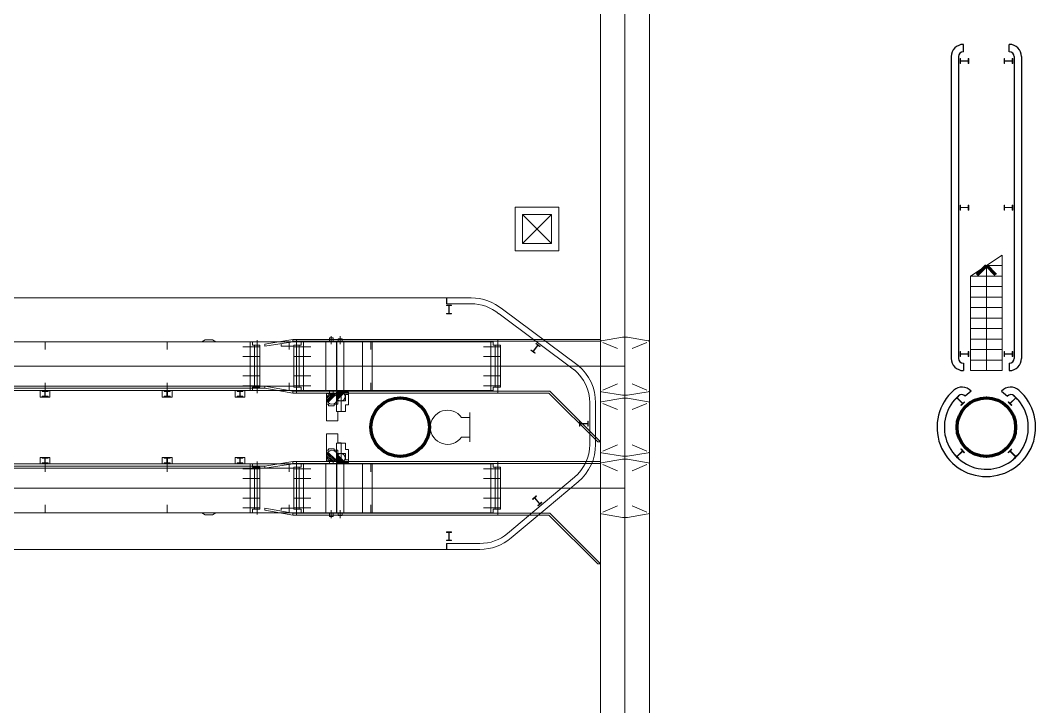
# Model space of a CAD drawing. Header units: metres. Extents: x 1807 to 3745, y 842 to 1968.
# Drawn here: x 3502.22 to 3523.01, y 1506.28 to 1520.33 of the extents above; entities that cross this region are included whole.
import ezdxf

# ---------------------------------------------------------------- set-up
doc = ezdxf.new("R2010")
doc.units = ezdxf.units.M
doc.header["$MEASUREMENT"] = 0
doc.layers.add('Level 1', color=7, linetype='Continuous', lineweight=0)

msp = doc.modelspace()

# ---------------------------------------------------------------- linework, layer by layer
at = {"layer": 'Level 1', "color": 7, "linetype": 'Continuous', "lineweight": 0}
for p, q in [((3514.1, 1578.518), (3514.1, 1447.9)), ((3515.1, 1578.518), (3515.1, 1447.9)), ((3512.35, 1516.51), (3513.25, 1516.51)), ((3512.35, 1515.61), (3512.35, 1516.51)), ((3513.25, 1516.51), (3513.25, 1515.61)), ((3512.5, 1516.36), (3513.1, 1515.76)), ((3513.1, 1516.36), (3512.5, 1515.76)), ((3513.25, 1515.61), (3512.35, 1515.61)), ((3522, 1515.31), (3522, 1513.16)), ((3511.451, 1514.65), (3486.45, 1514.65)), ((3511.451, 1514.65), (3510.95, 1514.65)), ((3511.451, 1514.65), (3511.451, 1514.65)), ((3511.451, 1514.65), (3511.451, 1514.65)), ((3511.451, 1514.53), (3510.95, 1514.53)), ((3512.097, 1514.414), (3512.092, 1514.418)), ((3513.643, 1513.266), (3512.094, 1514.416)), ((3513.643, 1513.266), (3512.094, 1514.416)), ((3512.023, 1514.32), (3512.017, 1514.324)), ((3513.571, 1513.17), (3512.023, 1514.32)), ((3511.853, 1513.75), (3486.047, 1513.75)), ((3502.728, 1513.75), (3502.728, 1513.59)), ((3505.228, 1513.75), (3505.228, 1513.59)), ((3506.003, 1513.79), (3505.934, 1513.75)), ((3506.003, 1513.79), (3506.153, 1513.79)), ((3506.223, 1513.75), (3506.153, 1513.79)), ((3506.978, 1513.75), (3506.928, 1513.75)), ((3506.978, 1513.68), (3506.978, 1513.75)), ((3507.803, 1513.8), (3507.228, 1513.7)), ((3507.228, 1513.66), (3507.803, 1513.75)), ((3507.728, 1513.75), (3507.728, 1513.59)), ((3512, 1513.8), (3507.803, 1513.8)), ((3507.803, 1513.8), (3507.803, 1513.75)), ((3512, 1513.76), (3507.803, 1513.76)), ((3507.968, 1513.75), (3508.018, 1513.75)), ((3507.969, 1513.68), (3507.969, 1513.75)), ((3508.688, 1513.76), (3508.488, 1513.76)), ((3508.548, 1513.83), (3508.548, 1513.76)), ((3508.628, 1513.83), (3508.548, 1513.83)), ((3508.628, 1513.83), (3508.628, 1513.76)), ((3508.847, 1513.76), (3508.697, 1513.76)), ((3508.812, 1513.81), (3508.732, 1513.81)), ((3508.732, 1513.81), (3508.732, 1513.76)), ((3508.812, 1513.81), (3508.812, 1513.76)), ((3509.4, 1513.75), (3509.4, 1513.59)), ((3511.903, 1513.75), (3511.853, 1513.75)), ((3511.903, 1513.68), (3511.903, 1513.75)), ((3512, 1513.8), (3512.72, 1513.8)), ((3512, 1513.8), (3512, 1512.7)), ((3512, 1513.76), (3512.72, 1513.76)), ((3512.72, 1513.8), (3514.1, 1513.8)), ((3512.72, 1513.76), (3514.1, 1513.76)), ((3514.1, 1512.751), (3514.1, 1513.749)), ((3514.55, 1513.845), (3514.121, 1513.773)), ((3514.15, 1513.738), (3514.45, 1513.611)), ((3514.65, 1513.845), (3514.55, 1513.845)), ((3514.599, 1513.874), (3514.601, 1513.876)), ((3514.601, 1513.874), (3514.599, 1513.876)), ((3514.65, 1513.845), (3515.079, 1513.773)), ((3515.05, 1513.738), (3514.75, 1513.611)), ((3515.1, 1512.751), (3515.1, 1513.749)), ((3515.1, 1512.751), (3515.1, 1513.749)), ((3507.128, 1513.65), (3506.778, 1513.65)), ((3507.128, 1513.68), (3506.978, 1513.68)), ((3507.128, 1512.82), (3507.128, 1513.68)), ((3507.228, 1513.7), (3507.228, 1513.66)), ((3507.559, 1513.7), (3507.559, 1513.66)), ((3507.818, 1513.66), (3507.559, 1513.66)), ((3507.819, 1513.68), (3507.819, 1512.82)), ((3507.819, 1513.68), (3507.969, 1513.68)), ((3507.819, 1513.65), (3508.169, 1513.65)), ((3512.053, 1513.65), (3511.703, 1513.65)), ((3512.053, 1513.68), (3511.903, 1513.68)), ((3512.053, 1512.82), (3512.053, 1513.68)), ((3507.128, 1513.45), (3506.778, 1513.45)), ((3507.819, 1513.45), (3508.169, 1513.45)), ((3512.053, 1513.45), (3511.703, 1513.45)), ((3507.128, 1513.25), (3506.778, 1513.25)), ((3507.819, 1513.25), (3508.169, 1513.25)), ((3512.053, 1513.25), (3511.703, 1513.25)), ((3512.721, 1513.249), (3512.719, 1513.251)), ((3512.721, 1513.251), (3512.719, 1513.249)), ((3513.566, 1513.174), (3513.571, 1513.17)), ((3514.601, 1513.249), (3514.599, 1513.251)), ((3514.601, 1513.251), (3514.599, 1513.249)), ((3514.599, 1513.249), (3514.601, 1513.251)), ((3514.601, 1513.249), (3514.599, 1513.251)), ((3502.728, 1512.91), (3502.728, 1512.75)), ((3505.228, 1512.91), (3505.228, 1512.75)), ((3507.128, 1513.05), (3506.778, 1513.05)), ((3507.728, 1512.91), (3507.728, 1512.75)), ((3507.819, 1513.05), (3508.169, 1513.05)), ((3509.4, 1512.91), (3509.4, 1512.75)), ((3512.053, 1513.05), (3511.703, 1513.05)), ((3514.15, 1512.762), (3514.45, 1512.889)), ((3515.05, 1512.762), (3514.75, 1512.889)), ((3511.853, 1512.75), (3486.047, 1512.75)), ((3507.818, 1512.84), (3488.228, 1512.84)), ((3507.228, 1512.8), (3488.228, 1512.8)), ((3502.628, 1512.616), (3502.628, 1512.75)), ((3502.628, 1512.75), (3502.828, 1512.75)), ((3502.668, 1512.74), (3502.788, 1512.74)), ((3502.668, 1512.74), (3502.668, 1512.73)), ((3502.668, 1512.73), (3502.723, 1512.73)), ((3502.688, 1512.75), (3502.688, 1512.74)), ((3502.723, 1512.73), (3502.723, 1512.636)), ((3502.733, 1512.73), (3502.788, 1512.73)), ((3502.733, 1512.73), (3502.733, 1512.636)), ((3502.768, 1512.75), (3502.768, 1512.74)), ((3502.788, 1512.74), (3502.788, 1512.73)), ((3502.828, 1512.616), (3502.828, 1512.75)), ((3505.128, 1512.616), (3505.128, 1512.75)), ((3505.128, 1512.75), (3505.328, 1512.75)), ((3505.168, 1512.74), (3505.288, 1512.74)), ((3505.168, 1512.74), (3505.168, 1512.73)), ((3505.168, 1512.73), (3505.223, 1512.73)), ((3505.188, 1512.75), (3505.188, 1512.74)), ((3505.223, 1512.73), (3505.223, 1512.636)), ((3505.233, 1512.73), (3505.288, 1512.73)), ((3505.233, 1512.73), (3505.233, 1512.636)), ((3505.268, 1512.75), (3505.268, 1512.74)), ((3505.288, 1512.74), (3505.288, 1512.73)), ((3505.328, 1512.616), (3505.328, 1512.75)), ((3506.62, 1512.616), (3506.62, 1512.75)), ((3506.62, 1512.75), (3506.82, 1512.75)), ((3506.66, 1512.74), (3506.78, 1512.74)), ((3506.66, 1512.74), (3506.66, 1512.73)), ((3506.66, 1512.73), (3506.715, 1512.73)), ((3506.68, 1512.75), (3506.68, 1512.74)), ((3506.715, 1512.73), (3506.715, 1512.636)), ((3506.725, 1512.73), (3506.78, 1512.73)), ((3506.725, 1512.73), (3506.725, 1512.636)), ((3506.76, 1512.75), (3506.76, 1512.74)), ((3507.128, 1512.85), (3506.778, 1512.85)), ((3506.78, 1512.74), (3506.78, 1512.73)), ((3506.82, 1512.616), (3506.82, 1512.75)), ((3506.978, 1512.75), (3506.928, 1512.75)), ((3507.128, 1512.82), (3506.978, 1512.82)), ((3506.978, 1512.82), (3506.978, 1512.75)), ((3507.228, 1512.84), (3507.228, 1512.8)), ((3507.803, 1512.74), (3507.228, 1512.84)), ((3507.228, 1512.8), (3507.803, 1512.7)), ((3512, 1512.74), (3507.803, 1512.74)), ((3507.803, 1512.74), (3507.803, 1512.7)), ((3512, 1512.7), (3507.803, 1512.7)), ((3507.819, 1512.85), (3508.169, 1512.85)), ((3507.819, 1512.82), (3507.969, 1512.82)), ((3507.968, 1512.75), (3508.018, 1512.75)), ((3507.969, 1512.82), (3507.969, 1512.75)), ((3508.688, 1512.74), (3508.488, 1512.74)), ((3508.492, 1512.69), (3508.492, 1512.472)), ((3508.492, 1512.69), (3508.792, 1512.69)), ((3508.493, 1512.587), (3508.596, 1512.69)), ((3508.496, 1512.554), (3508.628, 1512.687)), ((3508.506, 1512.529), (3508.654, 1512.677)), ((3508.548, 1512.74), (3508.548, 1512.69)), ((3508.628, 1512.74), (3508.628, 1512.69)), ((3508.692, 1512.72), (3508.692, 1512.538)), ((3508.692, 1512.72), (3508.942, 1512.72)), ((3508.692, 1512.633), (3508.779, 1512.72)), ((3508.695, 1512.607), (3508.805, 1512.717)), ((3508.847, 1512.74), (3508.697, 1512.74)), ((3508.703, 1512.585), (3508.827, 1512.709)), ((3508.715, 1512.568), (3508.844, 1512.697)), ((3508.732, 1512.74), (3508.732, 1512.72)), ((3508.792, 1512.69), (3508.792, 1512.63)), ((3508.812, 1512.74), (3508.812, 1512.72)), ((3508.882, 1512.67), (3508.942, 1512.67)), ((3508.882, 1512.67), (3508.882, 1512.538)), ((3508.942, 1512.72), (3508.942, 1512.67)), ((3512.053, 1512.85), (3511.703, 1512.85)), ((3511.903, 1512.75), (3511.853, 1512.75)), ((3512.053, 1512.82), (3511.903, 1512.82)), ((3511.903, 1512.82), (3511.903, 1512.75)), ((3512, 1512.74), (3512.72, 1512.74)), ((3512, 1512.7), (3512.72, 1512.7)), ((3512.72, 1512.74), (3513.06, 1512.74)), ((3512.72, 1512.7), (3513.043, 1512.7)), ((3513.043, 1512.7), (3514.043, 1511.7)), ((3513.06, 1512.74), (3514.1, 1511.7)), ((3514.55, 1512.655), (3514.121, 1512.726)), ((3514.65, 1512.655), (3515.079, 1512.726)), ((3502.628, 1512.616), (3502.828, 1512.616)), ((3502.668, 1512.636), (3502.668, 1512.626)), ((3502.668, 1512.636), (3502.723, 1512.636)), ((3502.668, 1512.626), (3502.788, 1512.626)), ((3502.733, 1512.636), (3502.788, 1512.636)), ((3502.788, 1512.636), (3502.788, 1512.626)), ((3505.128, 1512.616), (3505.328, 1512.616)), ((3505.168, 1512.636), (3505.168, 1512.626)), ((3505.168, 1512.636), (3505.223, 1512.636)), ((3505.168, 1512.626), (3505.288, 1512.626)), ((3505.233, 1512.636), (3505.288, 1512.636)), ((3505.288, 1512.636), (3505.288, 1512.626)), ((3506.62, 1512.616), (3506.82, 1512.616)), ((3506.66, 1512.636), (3506.66, 1512.626)), ((3506.66, 1512.636), (3506.715, 1512.636)), ((3506.66, 1512.626), (3506.78, 1512.626)), ((3506.725, 1512.636), (3506.78, 1512.636)), ((3506.78, 1512.636), (3506.78, 1512.626)), ((3508.492, 1512.472), (3508.528, 1512.472)), ((3508.52, 1512.508), (3508.675, 1512.662)), ((3508.528, 1512.472), (3508.528, 1512.442)), ((3508.648, 1512.472), (3508.648, 1512.442)), ((3508.648, 1512.472), (3508.72, 1512.472)), ((3508.692, 1512.538), (3508.882, 1512.538)), ((3508.72, 1512.63), (3508.792, 1512.63)), ((3508.72, 1512.63), (3508.72, 1512.472)), ((3513.88, 1511.65), (3513.88, 1512.5)), ((3514, 1511.65), (3514, 1512.5)), ((3514, 1511.65), (3514, 1512.5)), ((3514.1, 1511.501), (3514.1, 1512.499)), ((3514.55, 1512.595), (3514.121, 1512.523)), ((3514.15, 1512.488), (3514.45, 1512.361)), ((3514.65, 1512.655), (3514.55, 1512.655)), ((3514.65, 1512.595), (3514.55, 1512.595)), ((3514.599, 1512.624), (3514.601, 1512.626)), ((3514.601, 1512.624), (3514.599, 1512.626)), ((3514.65, 1512.595), (3515.079, 1512.523)), ((3515.05, 1512.488), (3514.75, 1512.361)), ((3515.1, 1511.501), (3515.1, 1512.499)), ((3515.1, 1511.501), (3515.1, 1512.499)), ((3508.528, 1512.442), (3508.649, 1512.442)), ((3514.599, 1511.999), (3514.601, 1512.001)), ((3514.601, 1511.999), (3514.599, 1512.001)), ((3514.043, 1511.7), (3514.1, 1511.7)), ((3514.15, 1511.512), (3514.45, 1511.639)), ((3515.05, 1511.512), (3514.75, 1511.639)), ((3508.492, 1511.528), (3508.528, 1511.528)), ((3508.492, 1511.31), (3508.492, 1511.528)), ((3508.496, 1511.446), (3508.628, 1511.313)), ((3508.506, 1511.471), (3508.654, 1511.323)), ((3508.52, 1511.492), (3508.675, 1511.337)), ((3508.528, 1511.558), (3508.649, 1511.558)), ((3508.528, 1511.528), (3508.528, 1511.558)), ((3508.648, 1511.528), (3508.648, 1511.558)), ((3508.648, 1511.528), (3508.72, 1511.528)), ((3508.692, 1511.462), (3508.882, 1511.462)), ((3508.692, 1511.28), (3508.692, 1511.462)), ((3508.715, 1511.432), (3508.844, 1511.303)), ((3508.72, 1511.37), (3508.72, 1511.528)), ((3508.882, 1511.33), (3508.882, 1511.462)), ((3514.55, 1511.405), (3514.121, 1511.476)), ((3514.65, 1511.405), (3515.079, 1511.476)), ((3511.853, 1511.25), (3487.489, 1511.25)), ((3502.628, 1511.384), (3502.628, 1511.25)), ((3502.628, 1511.384), (3502.828, 1511.384)), ((3502.628, 1511.25), (3502.828, 1511.25)), ((3502.668, 1511.374), (3502.788, 1511.374)), ((3502.668, 1511.364), (3502.668, 1511.374)), ((3502.668, 1511.364), (3502.723, 1511.364)), ((3502.668, 1511.27), (3502.723, 1511.27)), ((3502.668, 1511.26), (3502.668, 1511.27)), ((3502.668, 1511.26), (3502.788, 1511.26)), ((3502.688, 1511.25), (3502.688, 1511.26)), ((3502.723, 1511.27), (3502.723, 1511.364)), ((3502.728, 1511.09), (3502.728, 1511.25)), ((3502.733, 1511.364), (3502.788, 1511.364)), ((3502.733, 1511.27), (3502.733, 1511.364)), ((3502.733, 1511.27), (3502.788, 1511.27)), ((3502.768, 1511.25), (3502.768, 1511.26)), ((3502.788, 1511.364), (3502.788, 1511.374)), ((3502.788, 1511.26), (3502.788, 1511.27)), ((3502.828, 1511.384), (3502.828, 1511.25)), ((3505.128, 1511.384), (3505.128, 1511.25)), ((3505.128, 1511.384), (3505.328, 1511.384)), ((3505.128, 1511.25), (3505.328, 1511.25)), ((3505.168, 1511.374), (3505.288, 1511.374)), ((3505.168, 1511.364), (3505.168, 1511.374)), ((3505.168, 1511.364), (3505.223, 1511.364)), ((3505.168, 1511.27), (3505.223, 1511.27)), ((3505.168, 1511.26), (3505.168, 1511.27)), ((3505.168, 1511.26), (3505.288, 1511.26)), ((3505.188, 1511.25), (3505.188, 1511.26)), ((3505.223, 1511.27), (3505.223, 1511.364)), ((3505.228, 1511.09), (3505.228, 1511.25)), ((3505.233, 1511.364), (3505.288, 1511.364)), ((3505.233, 1511.27), (3505.233, 1511.364)), ((3505.233, 1511.27), (3505.288, 1511.27)), ((3505.268, 1511.25), (3505.268, 1511.26)), ((3505.288, 1511.364), (3505.288, 1511.374)), ((3505.288, 1511.26), (3505.288, 1511.27)), ((3505.328, 1511.384), (3505.328, 1511.25)), ((3506.62, 1511.384), (3506.62, 1511.25)), ((3506.62, 1511.384), (3506.82, 1511.384)), ((3506.62, 1511.25), (3506.82, 1511.25)), ((3506.66, 1511.374), (3506.78, 1511.374)), ((3506.66, 1511.364), (3506.66, 1511.374)), ((3506.66, 1511.364), (3506.715, 1511.364)), ((3506.66, 1511.27), (3506.715, 1511.27)), ((3506.66, 1511.26), (3506.66, 1511.27)), ((3506.66, 1511.26), (3506.78, 1511.26)), ((3506.68, 1511.25), (3506.68, 1511.26)), ((3506.715, 1511.27), (3506.715, 1511.364)), ((3506.725, 1511.364), (3506.78, 1511.364)), ((3506.725, 1511.27), (3506.725, 1511.364)), ((3506.725, 1511.27), (3506.78, 1511.27)), ((3506.76, 1511.25), (3506.76, 1511.26)), ((3506.78, 1511.364), (3506.78, 1511.374)), ((3506.78, 1511.26), (3506.78, 1511.27)), ((3506.82, 1511.384), (3506.82, 1511.25)), ((3506.978, 1511.25), (3506.928, 1511.25)), ((3506.978, 1511.18), (3506.978, 1511.25)), ((3507.803, 1511.3), (3507.228, 1511.2)), ((3507.228, 1511.16), (3507.803, 1511.25)), ((3507.728, 1511.09), (3507.728, 1511.25)), ((3512, 1511.3), (3507.803, 1511.3)), ((3507.803, 1511.3), (3507.803, 1511.25)), ((3512, 1511.26), (3507.803, 1511.26)), ((3507.968, 1511.25), (3508.018, 1511.25)), ((3507.969, 1511.18), (3507.969, 1511.25)), ((3508.688, 1511.26), (3508.488, 1511.26)), ((3508.492, 1511.31), (3508.792, 1511.31)), ((3508.493, 1511.413), (3508.596, 1511.31)), ((3508.548, 1511.26), (3508.548, 1511.31)), ((3508.628, 1511.26), (3508.628, 1511.31)), ((3508.692, 1511.366), (3508.779, 1511.28)), ((3508.692, 1511.28), (3508.942, 1511.28)), ((3508.695, 1511.393), (3508.805, 1511.283)), ((3508.847, 1511.26), (3508.697, 1511.26)), ((3508.703, 1511.414), (3508.827, 1511.291)), ((3508.72, 1511.37), (3508.792, 1511.37)), ((3508.732, 1511.26), (3508.732, 1511.28)), ((3508.792, 1511.31), (3508.792, 1511.37)), ((3508.812, 1511.26), (3508.812, 1511.28)), ((3508.882, 1511.33), (3508.942, 1511.33)), ((3508.942, 1511.28), (3508.942, 1511.33)), ((3509.4, 1511.25), (3509.4, 1511.09)), ((3511.903, 1511.25), (3511.853, 1511.25)), ((3511.903, 1511.18), (3511.903, 1511.25)), ((3512, 1511.3), (3512.72, 1511.3)), ((3512, 1511.3), (3512, 1510.2)), ((3512, 1511.26), (3512.72, 1511.26)), ((3512.72, 1511.3), (3514.1, 1511.3)), ((3512.72, 1511.26), (3514.1, 1511.26)), ((3514.1, 1510.251), (3514.1, 1511.249)), ((3514.55, 1511.345), (3514.121, 1511.273)), ((3514.15, 1511.238), (3514.45, 1511.111)), ((3514.65, 1511.405), (3514.55, 1511.405)), ((3514.65, 1511.345), (3514.55, 1511.345)), ((3514.599, 1511.374), (3514.601, 1511.376)), ((3514.601, 1511.374), (3514.599, 1511.376)), ((3514.65, 1511.345), (3515.079, 1511.273)), ((3515.05, 1511.238), (3514.75, 1511.111)), ((3515.1, 1510.251), (3515.1, 1511.249)), ((3515.1, 1510.251), (3515.1, 1511.249)), ((3507.228, 1511.2), (3488.228, 1511.2)), ((3507.818, 1511.16), (3488.228, 1511.16)), ((3507.128, 1511.15), (3506.778, 1511.15)), ((3507.128, 1511.18), (3506.978, 1511.18)), ((3507.128, 1511.18), (3507.128, 1510.32)), ((3507.228, 1511.2), (3507.228, 1511.16)), ((3507.819, 1510.32), (3507.819, 1511.18)), ((3507.819, 1511.18), (3507.969, 1511.18)), ((3507.819, 1511.15), (3508.169, 1511.15)), ((3512.053, 1511.15), (3511.703, 1511.15)), ((3512.053, 1511.18), (3511.903, 1511.18)), ((3512.053, 1511.18), (3512.053, 1510.32)), ((3507.128, 1510.95), (3506.778, 1510.95)), ((3507.819, 1510.95), (3508.169, 1510.95)), ((3512.053, 1510.95), (3511.703, 1510.95)), ((3512.929, 1510.442), (3513.566, 1510.976)), ((3513.007, 1510.35), (3513.643, 1510.884)), ((3513.007, 1510.35), (3513.643, 1510.884)), ((3507.128, 1510.75), (3506.778, 1510.75)), ((3507.819, 1510.75), (3508.169, 1510.75)), ((3512.053, 1510.75), (3511.703, 1510.75)), ((3512.721, 1510.749), (3512.719, 1510.751)), ((3512.721, 1510.751), (3512.719, 1510.749)), ((3514.601, 1510.749), (3514.599, 1510.751)), ((3514.601, 1510.751), (3514.599, 1510.749)), ((3514.599, 1510.749), (3514.601, 1510.751)), ((3514.601, 1510.749), (3514.599, 1510.751)), ((3502.728, 1510.25), (3502.728, 1510.41)), ((3505.228, 1510.25), (3505.228, 1510.41)), ((3507.128, 1510.55), (3506.778, 1510.55)), ((3507.728, 1510.25), (3507.728, 1510.41)), ((3507.819, 1510.55), (3508.169, 1510.55)), ((3509.4, 1510.41), (3509.4, 1510.25)), ((3512.053, 1510.55), (3511.703, 1510.55)), ((3512.196, 1509.826), (3512.929, 1510.442)), ((3514.15, 1510.262), (3514.45, 1510.389)), ((3515.05, 1510.262), (3514.75, 1510.389)), ((3511.853, 1510.25), (3486.047, 1510.25)), ((3506.003, 1510.21), (3505.934, 1510.25)), ((3506.003, 1510.21), (3506.153, 1510.21)), ((3506.223, 1510.25), (3506.153, 1510.21)), ((3507.128, 1510.35), (3506.778, 1510.35)), ((3506.978, 1510.25), (3506.928, 1510.25)), ((3507.128, 1510.32), (3506.978, 1510.32)), ((3506.978, 1510.32), (3506.978, 1510.25)), ((3507.228, 1510.34), (3507.228, 1510.3)), ((3507.803, 1510.24), (3507.228, 1510.34)), ((3507.228, 1510.3), (3507.803, 1510.2)), ((3507.559, 1510.3), (3507.559, 1510.34)), ((3507.818, 1510.34), (3507.559, 1510.34)), ((3512, 1510.24), (3507.803, 1510.24)), ((3507.803, 1510.24), (3507.803, 1510.2)), ((3512, 1510.2), (3507.803, 1510.2)), ((3507.819, 1510.35), (3508.169, 1510.35)), ((3507.819, 1510.32), (3507.969, 1510.32)), ((3507.968, 1510.25), (3508.018, 1510.25)), ((3507.969, 1510.32), (3507.969, 1510.25)), ((3508.688, 1510.24), (3508.488, 1510.24)), ((3508.548, 1510.17), (3508.548, 1510.24)), ((3508.628, 1510.17), (3508.628, 1510.24)), ((3508.847, 1510.24), (3508.697, 1510.24)), ((3508.732, 1510.19), (3508.732, 1510.24)), ((3508.812, 1510.19), (3508.732, 1510.19)), ((3508.812, 1510.19), (3508.812, 1510.24)), ((3512.053, 1510.35), (3511.703, 1510.35)), ((3511.903, 1510.25), (3511.853, 1510.25)), ((3512.053, 1510.32), (3511.903, 1510.32)), ((3511.903, 1510.32), (3511.903, 1510.25)), ((3512, 1510.24), (3512.72, 1510.24)), ((3512, 1510.2), (3512.72, 1510.2)), ((3512.273, 1509.734), (3513.007, 1510.35)), ((3512.273, 1509.734), (3513.007, 1510.35)), ((3512.72, 1510.24), (3513.06, 1510.24)), ((3512.72, 1510.2), (3513.043, 1510.2)), ((3513.043, 1510.2), (3514.043, 1509.2)), ((3513.06, 1510.24), (3514.1, 1509.2)), ((3514.55, 1510.155), (3514.121, 1510.226)), ((3514.65, 1510.155), (3515.079, 1510.226)), ((3508.628, 1510.17), (3508.548, 1510.17)), ((3514.65, 1510.155), (3514.55, 1510.155)), ((3510.95, 1509.62), (3511.63, 1509.62)), ((3486.27, 1509.5), (3511.63, 1509.5)), ((3510.95, 1509.5), (3511.63, 1509.5)), ((3514.043, 1509.2), (3514.1, 1509.2))]:
    msp.add_line(p, q, dxfattribs=at)
at = {"layer": 'Level 1', "color": 7, "linetype": 'Continuous', "lineweight": 0, "ltscale": 4}
for p, q in [((3514.6, 1578.518), (3514.6, 1447.9)), ((3506.928, 1512.75), (3506.928, 1513.75)), ((3507.073, 1512.7), (3507.073, 1513.785)), ((3507.874, 1513.8), (3507.874, 1512.715)), ((3508.019, 1513.75), (3508.019, 1512.75)), ((3508.475, 1513.75), (3508.475, 1512.75)), ((3508.588, 1513.7), (3508.588, 1513.864)), ((3508.697, 1513.75), (3508.697, 1512.75)), ((3508.701, 1513.75), (3508.701, 1512.75)), ((3508.772, 1513.7), (3508.772, 1513.864)), ((3508.847, 1513.75), (3508.847, 1512.75)), ((3509.228, 1513.75), (3509.228, 1512.75)), ((3509.428, 1513.75), (3509.428, 1512.75)), ((3511.853, 1512.75), (3511.853, 1513.75)), ((3511.998, 1512.7), (3511.998, 1513.785)), ((3507.018, 1512.82), (3507.018, 1513.68)), ((3507.929, 1513.68), (3507.929, 1512.82)), ((3511.943, 1512.82), (3511.943, 1513.68)), ((3485.18, 1513.25), (3512.72, 1513.25)), ((3514.6, 1513.25), (3512.72, 1513.25)), ((3508.942, 1512.67), (3508.942, 1512.458)), ((3508.492, 1512.134), (3508.492, 1512.472)), ((3508.692, 1512.326), (3508.692, 1512.538)), ((3508.792, 1512.63), (3508.792, 1512.322)), ((3508.882, 1512.326), (3508.692, 1512.326)), ((3508.72, 1512.322), (3508.72, 1512.134)), ((3508.72, 1512.322), (3508.792, 1512.322)), ((3508.882, 1512.458), (3508.882, 1512.326)), ((3508.882, 1512.458), (3508.942, 1512.458)), ((3508.72, 1512.134), (3508.492, 1512.134)), ((3508.492, 1511.866), (3508.492, 1511.528)), ((3508.72, 1511.866), (3508.492, 1511.866)), ((3508.72, 1511.678), (3508.72, 1511.866)), ((3508.692, 1511.674), (3508.692, 1511.462)), ((3508.882, 1511.674), (3508.692, 1511.674)), ((3508.72, 1511.678), (3508.792, 1511.678)), ((3508.792, 1511.37), (3508.792, 1511.678)), ((3508.882, 1511.542), (3508.882, 1511.674)), ((3508.882, 1511.542), (3508.942, 1511.542)), ((3508.942, 1511.33), (3508.942, 1511.542)), ((3506.928, 1511.25), (3506.928, 1510.25)), ((3507.073, 1511.3), (3507.073, 1510.215)), ((3507.874, 1510.2), (3507.874, 1511.285)), ((3508.019, 1510.25), (3508.019, 1511.25)), ((3508.475, 1510.25), (3508.475, 1511.25)), ((3508.697, 1510.25), (3508.697, 1511.25)), ((3508.701, 1510.25), (3508.701, 1511.25)), ((3508.847, 1510.25), (3508.847, 1511.25)), ((3509.228, 1511.25), (3509.228, 1510.25)), ((3509.428, 1511.25), (3509.428, 1510.25)), ((3511.853, 1511.25), (3511.853, 1510.25)), ((3511.998, 1511.3), (3511.998, 1510.215)), ((3507.018, 1511.18), (3507.018, 1510.32)), ((3507.929, 1510.32), (3507.929, 1511.18)), ((3511.943, 1511.18), (3511.943, 1510.32)), ((3485.18, 1510.75), (3512.72, 1510.75)), ((3514.6, 1510.75), (3512.72, 1510.75)), ((3508.588, 1510.3), (3508.588, 1510.136)), ((3508.772, 1510.3), (3508.772, 1510.136))]:
    msp.add_line(p, q, dxfattribs=at)
at = {"layer": 'Level 1', "color": 7, "linetype": 'Continuous', "lineweight": 30}
for p, q in [((3521.531, 1519.69), (3521.531, 1519.84)), ((3522.47, 1519.69), (3522.47, 1519.84)), ((3521.281, 1519.59), (3521.281, 1513.41)), ((3521.431, 1519.59), (3521.431, 1513.41)), ((3522.57, 1519.59), (3522.57, 1513.41)), ((3522.72, 1519.59), (3522.72, 1513.41)), ((3510.95, 1514.65), (3510.95, 1514.53)), ((3521.531, 1513.31), (3521.531, 1513.16)), ((3522.47, 1513.31), (3522.47, 1513.16)), ((3521.687, 1512.738), (3521.569, 1512.634)), ((3521.687, 1512.738), (3521.569, 1512.634)), ((3522.313, 1512.738), (3522.431, 1512.634)), ((3510.95, 1509.62), (3510.95, 1509.5))]:
    msp.add_line(p, q, dxfattribs=at)
at = {"layer": 'Level 1', "color": 7, "linetype": 'Continuous', "lineweight": 13}
for p, q in [((3521.461, 1519.449), (3521.461, 1519.551)), ((3521.461, 1519.551), (3521.469, 1519.551)), ((3521.469, 1519.551), (3521.469, 1519.51)), ((3521.631, 1519.51), (3521.631, 1519.551)), ((3521.631, 1519.551), (3521.639, 1519.551)), ((3521.639, 1519.551), (3521.639, 1519.449)), ((3522.362, 1519.551), (3522.362, 1519.449)), ((3522.37, 1519.551), (3522.362, 1519.551)), ((3522.37, 1519.51), (3522.37, 1519.551)), ((3522.54, 1519.551), (3522.532, 1519.551)), ((3522.532, 1519.551), (3522.532, 1519.51)), ((3522.54, 1519.449), (3522.54, 1519.551)), ((3521.469, 1519.449), (3521.461, 1519.449)), ((3521.469, 1519.49), (3521.469, 1519.449)), ((3521.477, 1519.502), (3521.623, 1519.502)), ((3521.623, 1519.498), (3521.477, 1519.498)), ((3521.631, 1519.449), (3521.631, 1519.49)), ((3521.639, 1519.449), (3521.631, 1519.449)), ((3522.362, 1519.449), (3522.37, 1519.449)), ((3522.37, 1519.449), (3522.37, 1519.49)), ((3522.524, 1519.502), (3522.378, 1519.502)), ((3522.378, 1519.498), (3522.524, 1519.498)), ((3522.532, 1519.49), (3522.532, 1519.449)), ((3522.532, 1519.449), (3522.54, 1519.449)), ((3521.461, 1516.449), (3521.461, 1516.551)), ((3521.461, 1516.551), (3521.469, 1516.551)), ((3521.469, 1516.449), (3521.461, 1516.449)), ((3521.469, 1516.551), (3521.469, 1516.51)), ((3521.469, 1516.49), (3521.469, 1516.449)), ((3521.477, 1516.502), (3521.623, 1516.502)), ((3521.623, 1516.498), (3521.477, 1516.498)), ((3521.631, 1516.51), (3521.631, 1516.551)), ((3521.631, 1516.551), (3521.639, 1516.551)), ((3521.631, 1516.449), (3521.631, 1516.49)), ((3521.639, 1516.449), (3521.631, 1516.449)), ((3521.639, 1516.551), (3521.639, 1516.449)), ((3522.362, 1516.551), (3522.362, 1516.449)), ((3522.37, 1516.551), (3522.362, 1516.551)), ((3522.362, 1516.449), (3522.37, 1516.449)), ((3522.37, 1516.51), (3522.37, 1516.551)), ((3522.37, 1516.449), (3522.37, 1516.49)), ((3522.524, 1516.502), (3522.378, 1516.502)), ((3522.378, 1516.498), (3522.524, 1516.498)), ((3522.54, 1516.551), (3522.532, 1516.551)), ((3522.532, 1516.551), (3522.532, 1516.51)), ((3522.532, 1516.49), (3522.532, 1516.449)), ((3522.532, 1516.449), (3522.54, 1516.449)), ((3522.54, 1516.449), (3522.54, 1516.551)), ((3512.5, 1516.36), (3513.1, 1516.36)), ((3512.5, 1515.76), (3512.5, 1516.36)), ((3513.1, 1516.36), (3513.1, 1515.76)), ((3513.1, 1515.76), (3512.5, 1515.76)), ((3521.675, 1515.095), (3522.325, 1515.525)), ((3522.325, 1515.525), (3522.325, 1513.16)), ((3522.325, 1515.31), (3522, 1515.31)), ((3521.675, 1515.095), (3522.325, 1515.095)), ((3521.675, 1515.095), (3521.675, 1513.16)), ((3521.675, 1514.88), (3522.325, 1514.88)), ((3521.675, 1514.665), (3522.325, 1514.665)), ((3510.95, 1514.5), (3511.051, 1514.5)), ((3510.95, 1514.492), (3510.95, 1514.5)), ((3510.991, 1514.492), (3510.95, 1514.492)), ((3510.95, 1514.322), (3510.95, 1514.33)), ((3510.95, 1514.33), (3510.991, 1514.33)), ((3510.998, 1514.338), (3510.998, 1514.484)), ((3511.003, 1514.484), (3511.003, 1514.338)), ((3511.051, 1514.492), (3511.01, 1514.492)), ((3511.01, 1514.33), (3511.051, 1514.33)), ((3511.051, 1514.5), (3511.051, 1514.492)), ((3511.051, 1514.33), (3511.051, 1514.322)), ((3521.675, 1514.45), (3522.325, 1514.45)), ((3511.051, 1514.322), (3510.95, 1514.322)), ((3521.675, 1514.235), (3522.325, 1514.235)), ((3521.675, 1514.02), (3522.325, 1514.02)), ((3512.778, 1513.712), (3512.783, 1513.718)), ((3512.811, 1513.687), (3512.778, 1513.712)), ((3512.783, 1513.718), (3512.864, 1513.657)), ((3521.675, 1513.805), (3522.325, 1513.805)), ((3512.676, 1513.576), (3512.681, 1513.582)), ((3512.758, 1513.515), (3512.676, 1513.576)), ((3512.681, 1513.582), (3512.714, 1513.558)), ((3512.724, 1513.559), (3512.812, 1513.677)), ((3512.816, 1513.674), (3512.728, 1513.556)), ((3512.73, 1513.546), (3512.762, 1513.521)), ((3512.762, 1513.521), (3512.758, 1513.515)), ((3512.859, 1513.651), (3512.827, 1513.676)), ((3512.864, 1513.657), (3512.859, 1513.651)), ((3521.461, 1513.449), (3521.461, 1513.551)), ((3521.461, 1513.551), (3521.469, 1513.551)), ((3521.469, 1513.551), (3521.469, 1513.51)), ((3521.477, 1513.502), (3521.623, 1513.502)), ((3521.631, 1513.51), (3521.631, 1513.551)), ((3521.631, 1513.551), (3521.639, 1513.551)), ((3521.639, 1513.551), (3521.639, 1513.449)), ((3521.675, 1513.59), (3522.325, 1513.59)), ((3522.362, 1513.551), (3522.362, 1513.449)), ((3522.37, 1513.551), (3522.362, 1513.551)), ((3522.37, 1513.51), (3522.37, 1513.551)), ((3522.524, 1513.502), (3522.378, 1513.502)), ((3522.54, 1513.551), (3522.532, 1513.551)), ((3522.532, 1513.551), (3522.532, 1513.51)), ((3522.54, 1513.449), (3522.54, 1513.551)), ((3521.469, 1513.449), (3521.461, 1513.449)), ((3521.469, 1513.49), (3521.469, 1513.449)), ((3521.623, 1513.498), (3521.477, 1513.498)), ((3521.631, 1513.449), (3521.631, 1513.49)), ((3521.639, 1513.449), (3521.631, 1513.449)), ((3521.675, 1513.375), (3522.325, 1513.375)), ((3522.362, 1513.449), (3522.37, 1513.449)), ((3522.37, 1513.449), (3522.37, 1513.49)), ((3522.378, 1513.498), (3522.524, 1513.498)), ((3522.532, 1513.49), (3522.532, 1513.449)), ((3522.532, 1513.449), (3522.54, 1513.449)), ((3521.675, 1513.16), (3522.325, 1513.16)), ((3521.43, 1512.643), (3521.358, 1512.571)), ((3521.358, 1512.571), (3521.364, 1512.566)), ((3521.364, 1512.566), (3521.393, 1512.595)), ((3521.403, 1512.595), (3521.507, 1512.491)), ((3521.407, 1512.609), (3521.435, 1512.638)), ((3521.51, 1512.494), (3521.407, 1512.598)), ((3521.435, 1512.638), (3521.43, 1512.643)), ((3521.507, 1512.48), (3521.478, 1512.451)), ((3521.484, 1512.446), (3521.556, 1512.517)), ((3521.55, 1512.523), (3521.521, 1512.494)), ((3521.556, 1512.517), (3521.55, 1512.523)), ((3522.451, 1512.522), (3522.446, 1512.516)), ((3522.446, 1512.516), (3522.517, 1512.444)), ((3522.48, 1512.493), (3522.451, 1512.522)), ((3522.595, 1512.597), (3522.491, 1512.493)), ((3522.494, 1512.49), (3522.598, 1512.593)), ((3522.523, 1512.45), (3522.494, 1512.479)), ((3522.571, 1512.642), (3522.566, 1512.636)), ((3522.566, 1512.636), (3522.595, 1512.607)), ((3522.643, 1512.57), (3522.571, 1512.642)), ((3522.609, 1512.593), (3522.637, 1512.565)), ((3522.637, 1512.565), (3522.643, 1512.57)), ((3511.427, 1511.7), (3511.427, 1512.3)), ((3521.478, 1512.451), (3521.484, 1512.446)), ((3522.517, 1512.444), (3522.523, 1512.45)), ((3511.427, 1512.2), (3511.254, 1512.2)), ((3513.672, 1512.024), (3513.672, 1512.126)), ((3513.672, 1512.126), (3513.68, 1512.126)), ((3513.68, 1512.126), (3513.68, 1512.085)), ((3513.68, 1512.065), (3513.68, 1512.024)), ((3513.688, 1512.077), (3513.834, 1512.077)), ((3513.834, 1512.073), (3513.688, 1512.073)), ((3513.842, 1512.085), (3513.842, 1512.126)), ((3513.842, 1512.126), (3513.85, 1512.126)), ((3513.842, 1512.024), (3513.842, 1512.065)), ((3513.85, 1512.126), (3513.85, 1512.024)), ((3513.68, 1512.024), (3513.672, 1512.024)), ((3513.85, 1512.024), (3513.842, 1512.024)), ((3511.254, 1511.8), (3511.427, 1511.8)), ((3511.427, 1511.8), (3511.427, 1511.7)), ((3521.363, 1511.435), (3521.357, 1511.43)), ((3521.357, 1511.43), (3521.429, 1511.358)), ((3521.391, 1511.407), (3521.363, 1511.435)), ((3521.506, 1511.51), (3521.402, 1511.407)), ((3521.405, 1511.403), (3521.509, 1511.507)), ((3521.483, 1511.556), (3521.477, 1511.55)), ((3521.477, 1511.55), (3521.506, 1511.521)), ((3521.554, 1511.484), (3521.483, 1511.556)), ((3521.52, 1511.507), (3521.549, 1511.478)), ((3521.549, 1511.478), (3521.554, 1511.484)), ((3522.516, 1511.554), (3522.444, 1511.483)), ((3522.444, 1511.483), (3522.45, 1511.477)), ((3522.45, 1511.477), (3522.479, 1511.506)), ((3522.49, 1511.506), (3522.593, 1511.402)), ((3522.493, 1511.52), (3522.522, 1511.549)), ((3522.597, 1511.405), (3522.493, 1511.509)), ((3522.522, 1511.549), (3522.516, 1511.554)), ((3522.57, 1511.357), (3522.642, 1511.429)), ((3522.636, 1511.434), (3522.607, 1511.405)), ((3522.642, 1511.429), (3522.636, 1511.434)), ((3521.434, 1511.364), (3521.405, 1511.393)), ((3521.429, 1511.358), (3521.434, 1511.364)), ((3522.593, 1511.391), (3522.565, 1511.362)), ((3522.565, 1511.362), (3522.57, 1511.357)), ((3512.786, 1510.593), (3512.708, 1510.528)), ((3512.791, 1510.587), (3512.786, 1510.593)), ((3512.708, 1510.528), (3512.713, 1510.521)), ((3512.713, 1510.521), (3512.745, 1510.548)), ((3512.755, 1510.547), (3512.85, 1510.434)), ((3512.853, 1510.437), (3512.759, 1510.55)), ((3512.76, 1510.561), (3512.791, 1510.587)), ((3512.849, 1510.424), (3512.817, 1510.397)), ((3512.817, 1510.397), (3512.823, 1510.391)), ((3512.823, 1510.391), (3512.9, 1510.457)), ((3512.895, 1510.463), (3512.864, 1510.436)), ((3512.9, 1510.457), (3512.895, 1510.463)), ((3510.95, 1509.848), (3510.95, 1509.856)), ((3510.95, 1509.856), (3511.051, 1509.856)), ((3510.991, 1509.848), (3510.95, 1509.848)), ((3510.998, 1509.693), (3510.998, 1509.84)), ((3511.003, 1509.84), (3511.003, 1509.693)), ((3511.051, 1509.848), (3511.011, 1509.848)), ((3511.051, 1509.856), (3511.051, 1509.848)), ((3510.95, 1509.678), (3510.95, 1509.686)), ((3510.95, 1509.686), (3510.991, 1509.686)), ((3511.051, 1509.678), (3510.95, 1509.678)), ((3511.011, 1509.686), (3511.051, 1509.686)), ((3511.051, 1509.686), (3511.051, 1509.678))]:
    msp.add_line(p, q, dxfattribs=at)
at = {"layer": 'Level 1', "color": 7, "linetype": 'Continuous', "lineweight": 70}
for p, q in [((3521.811, 1515.121), (3522, 1515.31)), ((3522, 1515.31), (3522.189, 1515.121))]:
    msp.add_line(p, q, dxfattribs=at)
at = {"layer": 'Level 1', "color": 7, "linetype": 'Continuous', "lineweight": 0}
for centre, radius in [((3508.602, 1512.581), 0.109), ((3508.783, 1512.629), 0.091), ((3508.602, 1511.419), 0.109), ((3508.783, 1511.371), 0.091)]:
    msp.add_circle(centre, radius, dxfattribs=at)
at = {"layer": 'Level 1', "color": 7, "linetype": 'Continuous', "lineweight": 70}
for centre in [(3510, 1512), (3522, 1512)]:
    msp.add_circle(centre, 0.6, dxfattribs=at)
at = {"layer": 'Level 1', "color": 7, "linetype": 'Continuous', "lineweight": 30}
for centre, radius, start, end in [((3521.531, 1519.59), 0.25, 90, 180), ((3522.47, 1519.59), 0.25, 0, 90), ((3521.531, 1519.59), 0.1, 90, 180), ((3522.47, 1519.59), 0.1, 0, 90), ((3521.531, 1513.41), 0.25, 180, 270), ((3521.531, 1513.41), 0.1, 180, 270), ((3522.47, 1513.41), 0.25, 270, 0), ((3522.47, 1513.41), 0.1, 270, 0), ((3522, 1512), 1.01, 131.2423, 48.7577), ((3521.499, 1512.573), 0.25, 41.5033, 131.5018), ((3521.499, 1512.573), 0.25, 41.5033, 131.5018), ((3521.494, 1512.568), 0.1, 41.5033, 131.5018), ((3521.494, 1512.568), 0.1, 41.5033, 131.5018), ((3522.501, 1512.573), 0.25, 48.4982, 138.4967), ((3522.506, 1512.568), 0.1, 48.4982, 138.4967), ((3522, 1512), 0.86, 134.8407, 48.3352)]:
    msp.add_arc(centre, radius, start, end, dxfattribs=at)
at = {"layer": 'Level 1', "color": 7, "linetype": 'Continuous', "lineweight": 13}
for centre, radius, start, end in [((3521.477, 1519.51), 0.0076, 180, 270), ((3521.477, 1519.49), 0.0076, 90, 180), ((3521.623, 1519.51), 0.0076, 270, 0), ((3521.623, 1519.49), 0.0076, 0, 90), ((3522.378, 1519.51), 0.0076, 180, 270), ((3522.378, 1519.49), 0.0076, 90, 180), ((3522.524, 1519.51), 0.0076, 270, 0), ((3522.524, 1519.49), 0.0076, 0, 90), ((3521.477, 1516.51), 0.0076, 180, 270), ((3521.477, 1516.49), 0.0076, 90, 180), ((3521.623, 1516.51), 0.0076, 270, 0), ((3521.623, 1516.49), 0.0076, 0, 90), ((3522.378, 1516.51), 0.0076, 180, 270), ((3522.378, 1516.49), 0.0076, 90, 180), ((3522.524, 1516.51), 0.0076, 270, 0), ((3522.524, 1516.49), 0.0076, 0, 90), ((3510.991, 1514.484), 0.0076, 0, 90), ((3510.991, 1514.338), 0.0076, 270, 0), ((3511.01, 1514.484), 0.0076, 90, 180), ((3511.01, 1514.338), 0.0076, 180, 270), ((3512.718, 1513.564), 0.0076, 233.3, 323.3), ((3512.734, 1513.552), 0.0076, 143.3, 233.3), ((3512.806, 1513.681), 0.0076, 323.3, 53.3), ((3512.822, 1513.669), 0.0076, 53.3, 143.3), ((3521.477, 1513.51), 0.0076, 180, 270), ((3521.623, 1513.51), 0.0076, 270, 0), ((3522.378, 1513.51), 0.0076, 180, 270), ((3522.524, 1513.51), 0.0076, 270, 0), ((3521.477, 1513.49), 0.0076, 90, 180), ((3521.623, 1513.49), 0.0076, 0, 90), ((3522.378, 1513.49), 0.0076, 90, 180), ((3522.524, 1513.49), 0.0076, 0, 90), ((3521.398, 1512.589), 0.0076, 45, 135), ((3521.412, 1512.603), 0.0076, 135, 225), ((3521.502, 1512.485), 0.0076, 315, 45), ((3521.516, 1512.499), 0.0076, 225, 315), ((3522.485, 1512.498), 0.0076, 225, 315), ((3522.499, 1512.484), 0.0076, 135, 225), ((3522.589, 1512.602), 0.0076, 315, 45), ((3522.603, 1512.588), 0.0076, 45, 135), ((3510.967, 1512), 0.35, 34.8503, 325.1497), ((3513.688, 1512.085), 0.0076, 180, 270), ((3513.688, 1512.065), 0.0076, 90, 180), ((3513.834, 1512.085), 0.0076, 270, 0), ((3513.834, 1512.065), 0.0076, 0, 90), ((3521.501, 1511.516), 0.0076, 315, 45), ((3521.515, 1511.502), 0.0076, 45, 135), ((3522.484, 1511.501), 0.0076, 45, 135), ((3522.498, 1511.515), 0.0076, 135, 225), ((3521.397, 1511.412), 0.0076, 225, 315), ((3521.411, 1511.398), 0.0076, 135, 225), ((3522.588, 1511.397), 0.0076, 315, 45), ((3522.602, 1511.411), 0.0076, 225, 315), ((3512.75, 1510.542), 0.0076, 40, 130), ((3512.765, 1510.555), 0.0076, 130, 220), ((3512.844, 1510.429), 0.0076, 310, 40), ((3512.859, 1510.442), 0.0076, 220, 310), ((3510.991, 1509.84), 0.0076, 0, 90), ((3511.011, 1509.84), 0.0076, 90, 180), ((3510.991, 1509.693), 0.0076, 270, 0), ((3511.011, 1509.693), 0.0076, 180, 270)]:
    msp.add_arc(centre, radius, start, end, dxfattribs=at)
at = {"layer": 'Level 1', "color": 7, "linetype": 'Continuous', "lineweight": 0}
for centre, radius, start, end in [((3511.451, 1513.65), 1, 49.9894, 90), ((3511.451, 1513.65), 1, 49.9894, 90), ((3511.451, 1513.65), 0.88, 49.9894, 90), ((3514.125, 1513.749), 0.025, 99.4622, 180), ((3515.075, 1513.749), 0.025, 0, 80.5378), ((3513, 1512.5), 0.88, 0, 49.9894), ((3513, 1512.5), 1, 0, 49.9894), ((3513, 1512.5), 1, 0, 49.9894), ((3514.125, 1512.751), 0.025, 180, 260.5376), ((3515.075, 1512.751), 0.025, 279.4624, 0), ((3514.125, 1512.499), 0.025, 99.4622, 180), ((3515.075, 1512.499), 0.025, 0, 80.5378), ((3513, 1511.65), 0.88, 310.0106, 0), ((3513, 1511.65), 1, 310.0106, 0), ((3513, 1511.65), 1, 310.0106, 0), ((3514.125, 1511.501), 0.025, 180, 260.5376), ((3515.075, 1511.501), 0.025, 279.4624, 0), ((3514.125, 1511.249), 0.025, 99.4622, 180), ((3515.075, 1511.249), 0.025, 0, 80.5378), ((3514.125, 1510.251), 0.025, 180, 260.5376), ((3515.075, 1510.251), 0.025, 279.4624, 0), ((3511.63, 1510.5), 0.88, 270, 310.0106), ((3511.63, 1510.5), 1, 270, 310.0106), ((3511.63, 1510.5), 1, 270, 310.0106)]:
    msp.add_arc(centre, radius, start, end, dxfattribs=at)

doc.saveas('drawing.dxf')
